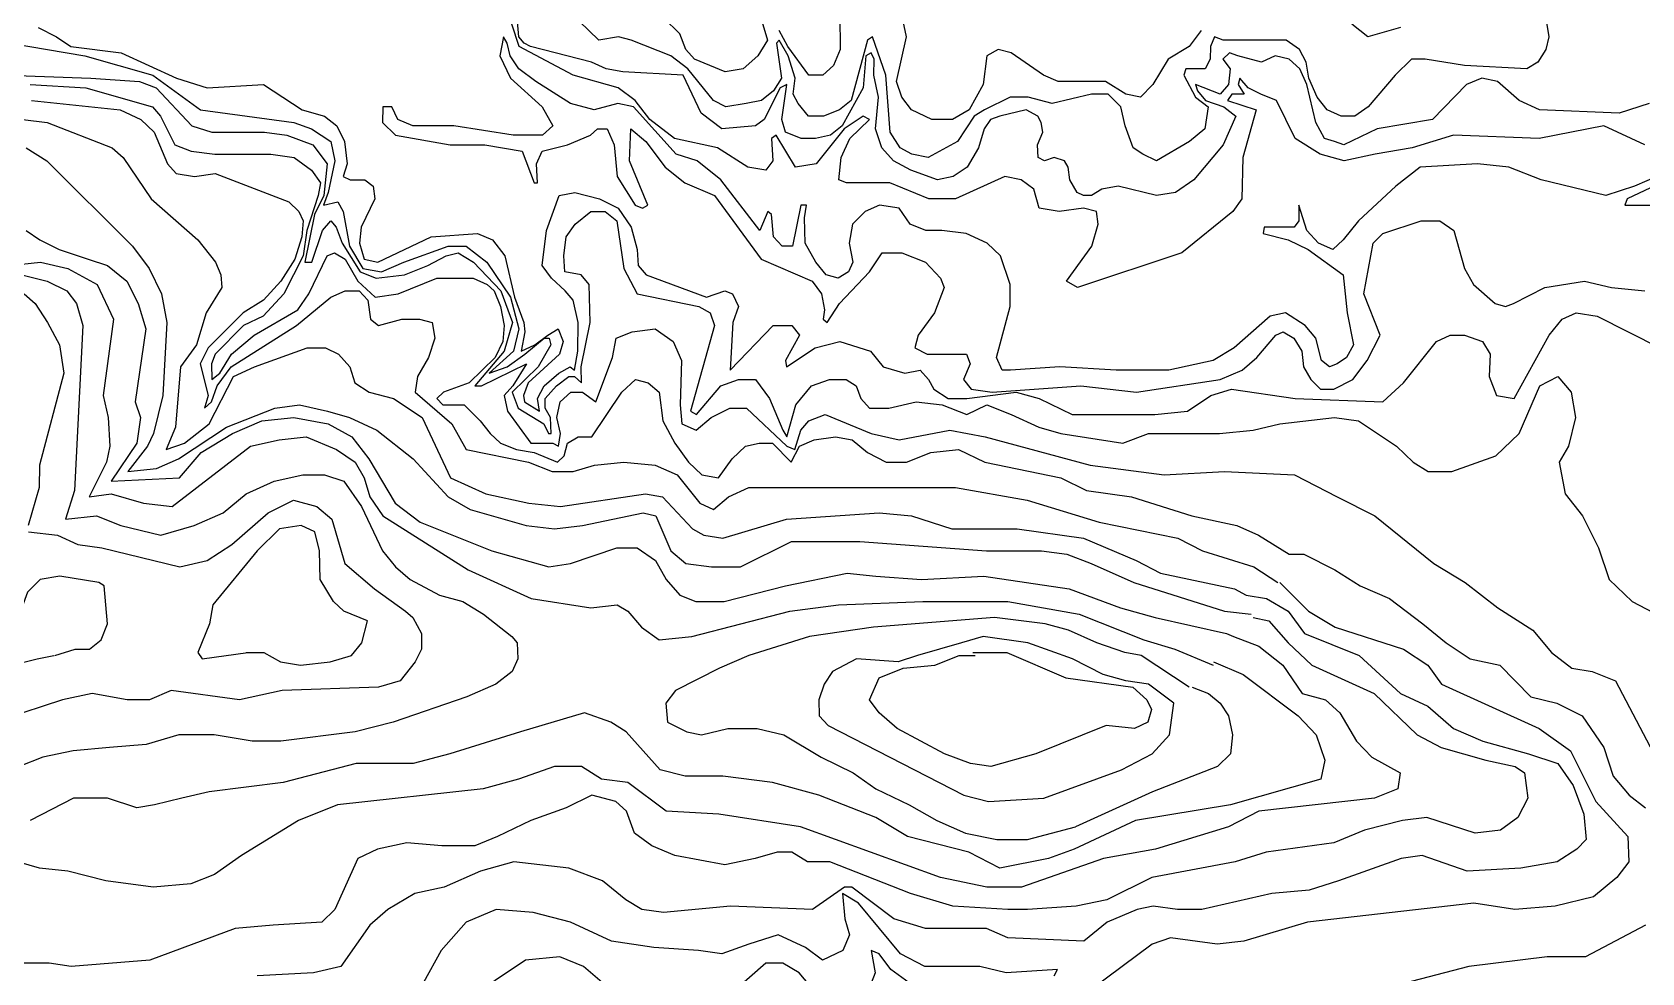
# Model space of a CAD drawing. Extents: x 3000 to 7000, y 3135 to 5000.
# Drawn here: x 4808 to 5315, y 4175 to 4472 of the extents above; entities that cross this region are included whole.
import ezdxf

# ---------------------------------------------------------------- set-up
doc = ezdxf.new("R2010")
doc.units = 0
doc.header["$MEASUREMENT"] = 0
doc.layers.add('TOPO_DIG', color=1, linetype='Continuous')

msp = doc.modelspace()

# ---------------------------------------------------------------- linework, layer by layer
at = {"layer": 'TOPO_DIG', "color": 1, "linetype": 'Continuous'}
for points, elevation in [([(5283.96875, 4483), (5286, 4470), (5285.0625, 4466), (5282.59375, 4462), (5279.125, 4460), (5259.46875, 4461), (5247.09375, 4463), (5242.75, 4463), (5237.65625, 4458), (5229.125, 4448), (5224.9375, 4445), (5220.625, 4445), (5216.125, 4447), (5213, 4451), (5210.4375, 4457), (5209.5625, 4462), (5207.5, 4466), (5203.28125, 4469), (5183.375, 4469), (5180.625, 4470), (5179.4375, 4467), (5179.3125, 4463), (5177.6875, 4460), (5171.59375, 4460), (5170.96875, 4458), (5174.6875, 4451), (5178.71875, 4448), (5177.65625, 4441), (5172.84375, 4437), (5162.34375, 4431), (5158.125, 4433), (5155, 4435), (5152.53125, 4442), (5151.1875, 4448), (5147.15625, 4452), (5141.90625, 4452), (5129.46875, 4449), (5121.96875, 4451), (5116.3125, 4451), (5108.1875, 4447), (5104.96875, 4445), (5099.6875, 4437), (5090.4375, 4432), (5085.25, 4433), (5081.625, 4435), (5078.4375, 4440), (5077.0625, 4458), (5072.875, 4470), (5071.34375, 4469), (5066.125, 4450), (5062.46875, 4447), (5057.5, 4445), (5052.71875, 4445), (5049.46875, 4449), (5047.9375, 4452), (5048.5, 4457), (5046.34375, 4464), (5043.5, 4469), (5042.6875, 4468), (5044.21875, 4457), (5041.6875, 4453), (5037.875, 4450), (5033.0625, 4449), (5026.65625, 4448), (5022.78125, 4450), (5014.65625, 4460), (5009.375, 4464), (4996.84375, 4469), (4992.84375, 4470), (4986.6875, 4469), (4980.4375, 4475)], 22), ([(5316.28125, 4436), (5303.34375, 4442), (5283.03125, 4438), (5255.9375, 4439), (5243, 4435), (5231.3125, 4433), (5221.53125, 4431), (5214, 4433), (5206.125, 4438), (5200.1875, 4450), (5195.25, 4452), (5191.28125, 4454), (5188.6875, 4457), (5188.09375, 4455), (5189.96875, 4452), (5186.15625, 4452), (5184.71875, 4450), (5193.8125, 4447), (5189.59375, 4432), (5189.25, 4419), (5186.5, 4415), (5170.40625, 4402), (5137.5, 4391), (5134, 4393), (5142, 4404), (5144.03125, 4411), (5143.4375, 4415), (5139.375, 4416), (5131.75, 4415), (5125.375, 4416), (5123.71875, 4422), (5119.75, 4425), (5114.5625, 4426), (5099.09375, 4419), (5090.625, 4419), (5078.3125, 4424), (5064.6875, 4424), (5062.3125, 4425), (5063, 4432), (5065.71875, 4438), (5072, 4444), (5069.96875, 4445), (5064, 4441), (5055.1875, 4430), (5048.625, 4429), (5042.5625, 4439), (5041.09375, 4438), (5041.5, 4431), (5039.25, 4428), (5033.5625, 4429), (5024.09375, 4435), (5010.46875, 4438), (5002.6875, 4444), (4998.0625, 4450), (4992.75, 4454), (4978.5625, 4458), (4961.53125, 4467), (4959.21875, 4474)], 18), ([(4810, 4473), (4815.71875, 4470), (4820.25, 4467), (4836.15625, 4465), (4853.5625, 4457), (4863.28125, 4454), (4881.03125, 4455), (4893.1875, 4447), (4900.21875, 4445), (4904.125, 4442), (4906.5, 4437), (4907.3125, 4430), (4906.09375, 4426), (4908.3125, 4425), (4912.90625, 4425), (4915.5625, 4423), (4916.09375, 4419), (4911.75, 4410), (4911.25, 4405), (4912.6875, 4400), (4917.0625, 4399), (4933.8125, 4407), (4948.40625, 4408), (4953.15625, 4406), (4957.03125, 4401), (4960.125, 4388), (4963, 4380), (4963.3125, 4377), (4962.15625, 4371), (4966.4375, 4373), (4970.59375, 4376), (4973.8125, 4378), (4975.375, 4374), (4974.25, 4370), (4964.34375, 4361), (4962.875, 4357), (4963.25, 4355), (4967.9375, 4352), (4967.3125, 4356), (4969.40625, 4360), (4974.09375, 4364), (4977.625, 4366), (4979.03125, 4365), (4980.03125, 4371), (4980.125, 4380), (4978.59375, 4387), (4976.09375, 4390), (4971.75, 4394), (4968.75, 4398), (4970.1875, 4409), (4974.1875, 4420), (4979.0625, 4421), (4986.84375, 4419), (4992.75, 4416), (4996.84375, 4410), (4998.75, 4403), (4999.0625, 4398), (5001.53125, 4395), (5020.5625, 4388), (5026.375, 4390), (5028.75, 4389), (5030.71875, 4385), (5028.90625, 4380), (5028.0625, 4365), (5041.5625, 4379), (5047.4375, 4379), (5049.875, 4376), (5045.5, 4368), (5045.75, 4366), (5054.84375, 4372), (5062.5625, 4374), (5072.25, 4371), (5076.25, 4366), (5083.09375, 4364), (5087.875, 4365), (5090.59375, 4362), (5092.1875, 4359), (5096.75, 4356), (5102.59375, 4356), (5118.1875, 4358), (5125.375, 4356), (5135.78125, 4351), (5161.875, 4351), (5172.125, 4352), (5179.5, 4357), (5186.0625, 4359), (5206.0625, 4356), (5233.71875, 4355), (5240.25, 4361), (5250.59375, 4374), (5254.90625, 4376), (5259.46875, 4376), (5265.09375, 4374)], 18), ([(4800.3125, 4458), (4826.59375, 4457), (4841.9375, 4456), (4847.1875, 4454), (4858.375, 4442), (4864.75, 4440), (4881.28125, 4440), (4888.3125, 4439), (4896.5, 4436), (4901.0625, 4430), (4900, 4420), (4897.03125, 4414), (4893.96875, 4399), (4896.25, 4399), (4899.53125, 4409), (4902.21875, 4412), (4903.875, 4410), (4905.8125, 4405), (4911.5, 4396), (4916.5, 4394), (4925.375, 4395), (4932.78125, 4398), (4938.5625, 4401), (4942.34375, 4402), (4947.15625, 4399), (4955.8125, 4390), (4959.46875, 4380), (4956.8125, 4371), (4947.625, 4360), (4949.71875, 4360), (4963.8125, 4367), (4959.53125, 4360), (4956.8125, 4357), (4957.875, 4352), (4965.25, 4342), (4972.125, 4342), (4973.96875, 4341), (4974.5625, 4345), (4973.46875, 4350), (4974.4375, 4355), (4977.84375, 4358), (4981.5625, 4358), (4985.6875, 4355), (4990.9375, 4369), (4992.125, 4375), (4997.125, 4377), (5004.375, 4378), (5010.0625, 4374), (5012.71875, 4368), (5012.25, 4354), (5012.8125, 4348), (5017.28125, 4346), (5022.09375, 4350), (5027.9375, 4353), (5033.15625, 4353), (5045.9375, 4341), (5048.40625, 4340), (5050.3125, 4346), (5052.875, 4349), (5058, 4351), (5072.4375, 4345), (5081.28125, 4343), (5097.3125, 4346), (5108.375, 4344), (5141.5, 4335), (5164.78125, 4332), (5183.875, 4333), (5205.90625, 4332), (5219.28125, 4325)], 22), ([(4807.90625, 4450), (4835.78125, 4447), (4842.3125, 4444), (4846.5625, 4440), (4850.6875, 4430), (4853.4375, 4427), (4859.28125, 4426), (4865.71875, 4427), (4888.96875, 4418), (4892.125, 4415), (4893.5, 4412), (4893.0625, 4407), (4890.8125, 4400), (4886.4375, 4393), (4881, 4387), (4874.625, 4383), (4863.5625, 4372), (4861.0625, 4367), (4863.5625, 4357), (4862.34375, 4353), (4864.625, 4355), (4866.375, 4360), (4870.8125, 4366), (4891.375, 4379), (4902.15625, 4388), (4906.6875, 4390), (4911.125, 4390), (4913.8125, 4387), (4914.65625, 4381), (4917.1875, 4379), (4924.5625, 4381), (4930.125, 4381), (4934.1875, 4380), (4935, 4375), (4932.9375, 4369), (4929.5625, 4363), (4928.78125, 4358), (4940.3125, 4348), (4944.84375, 4340), (4964.53125, 4336), (4971.96875, 4333), (4978.5625, 4333), (4985.3125, 4335), (4994.5, 4336), (5004.375, 4335), (5011.375, 4332), (5018.46875, 4323), (5022.84375, 4321), (5027.53125, 4325), (5033.96875, 4328), (5099.0625, 4328), (5121.625, 4324), (5144.28125, 4317), (5169.125, 4312), (5176.84375, 4308), (5193.09375, 4303), (5200.625, 4298)], 26), ([(4806.15625, 4435), (4812.65625, 4431), (4839.65625, 4404), (4844.90625, 4397), (4848.84375, 4389), (4850.5, 4380), (4849.25, 4357), (4846.34375, 4345), (4844.46875, 4341), (4838.21875, 4333), (4847.3125, 4334), (4854.1875, 4337), (4869.3125, 4347), (4884.5625, 4353), (4892.3125, 4354), (4901.125, 4352), (4908.125, 4350), (4916.6875, 4346), (4928.125, 4337), (4939.1875, 4325), (4946.0625, 4321), (4963.71875, 4316), (4972.6875, 4315), (4981.5, 4316), (5000.65625, 4320), (5004.625, 4319), (5009.34375, 4308), (5014.09375, 4304), (5022.125, 4303), (5031.25, 4303), (5047.375, 4311), (5068.9375, 4311), (5108.875, 4308), (5126.125, 4308), (5134.15625, 4307), (5141.84375, 4304), (5155.21875, 4298), (5183.8125, 4289), (5192.1875, 4288)], 30), ([(5323.46875, 4425), (5310.6875, 4419), (5309.9375, 4417), (5319.625, 4417)], 14), ([(4800.96875, 4398), (4810.6875, 4399), (4819.375, 4397), (4828.59375, 4392), (4833.6875, 4381), (4830.5, 4357), (4832, 4350), (4832.53125, 4341), (4831.5625, 4336), (4826.03125, 4325), (4833, 4326), (4843.15625, 4323), (4852.1875, 4322), (4876.9375, 4341), (4885.875, 4343), (4894.4375, 4344), (4903.9375, 4340), (4909.875, 4336), (4912.65625, 4331), (4914.5, 4325), (4918.625, 4319), (4945.46875, 4302), (4965.3125, 4293), (4984.15625, 4290), (4992.40625, 4291), (4995.84375, 4289), (5000.0625, 4284), (5005.625, 4280), (5015.96875, 4281), (5046.875, 4289), (5062.15625, 4291), (5088.71875, 4292), (5115.5, 4292), (5138.03125, 4288), (5158.40625, 4280), (5168.125, 4277), (5180.25, 4272)], 34), ([(4805.53125, 4389), (4809, 4386), (4812.9375, 4380), (4816.6875, 4373), (4818.03125, 4364), (4810.375, 4335), (4810.28125, 4328), (4806.84375, 4316)], 38), ([(5265.09375, 4374), (5267.5625, 4370), (5267.25, 4363), (5269.5, 4357), (5275.125, 4356), (5286.125, 4376), (5290.25, 4381), (5294.65625, 4383), (5301.25, 4382), (5320.96875, 4372)], 18), ([(4806.9375, 4314), (4816.03125, 4313), (4822.46875, 4310), (4830.0625, 4309), (4854.65625, 4303), (4863.1875, 4305), (4871, 4310), (4882.40625, 4320), (4890.4375, 4324), (4897.84375, 4322), (4902.53125, 4318), (4906.65625, 4304), (4915.96875, 4296), (4925.6875, 4289), (4928.0625, 4287), (4930.8125, 4282), (4930.75, 4277), (4928.8125, 4273), (4924.0625, 4267), (4917.1875, 4265), (4886.875, 4264), (4873.4375, 4261), (4851.90625, 4264), (4845.0625, 4261), (4838.03125, 4261), (4827.03125, 4263), (4817.625, 4261), (4799.0625, 4255)], 38), ([(5219.28125, 4325), (5231.1875, 4319), (5249.75, 4304), (5259.6875, 4298), (5269.90625, 4290), (5280.96875, 4283), (5286.875, 4276), (5293.25, 4271), (5299.65625, 4270), (5307, 4267), (5321.25, 4240)], 22), ([(5201.21875, 4298), (5210.3125, 4289), (5218.6875, 4284), (5240.25, 4277), (5247.875, 4272), (5252.15625, 4266), (5282.9375, 4252), (5292.8125, 4245), (5300.875, 4229), (5310.9375, 4218), (5311.1875, 4210), (5307.4375, 4205), (5300.0625, 4199), (5288, 4196), (5275.34375, 4195), (5262.34375, 4197), (5209.9375, 4191), (5189.875, 4185), (5181.46875, 4184), (5166.8125, 4186), (5161.0625, 4184), (5142.09375, 4170)], 26), ([(5192.8125, 4287), (5197.8125, 4286), (5203.875, 4279), (5211.375, 4272), (5230.96875, 4263), (5244.5, 4250), (5252.0625, 4246), (5266.1875, 4242), (5275.40625, 4240), (5278.375, 4238), (5279.375, 4230), (5276.3125, 4224), (5270.78125, 4220), (5262.78125, 4219), (5247.625, 4224), (5239.875, 4223), (5227.9375, 4220), (5218.3125, 4216), (5196.9375, 4213), (5187.1875, 4210), (5160.875, 4205), (5146.75, 4198), (5137.09375, 4196), (5121.78125, 4195), (5115.59375, 4195)], 30), ([(5167.8125, 4260), (5159.84375, 4266), (5152.6875, 4267), (5145.625, 4269), (5135.9375, 4274), (5121.8125, 4279), (5107.8125, 4281), (5100.9375, 4279), (5087.09375, 4275), (5081.03125, 4273), (5067.875, 4274), (5060.3125, 4270), (5057.65625, 4266), (5055.9375, 4261), (5056.0625, 4256), (5058.875, 4253), (5101.71875, 4231), (5109.5, 4229), (5126.875, 4230), (5151.375, 4239)], 38), ([(5180.40625, 4273), (5189.71875, 4269), (5207.0625, 4256), (5212.6875, 4250), (5215.4375, 4242), (5214.21875, 4236), (5185.75, 4228), (5155.8125, 4223), (5136.46875, 4214), (5128.375, 4211)], 34), ([(5128.375, 4211), (5113, 4208), (5103.28125, 4213), (5083.90625, 4218), (5074, 4224), (5055.9375, 4231), (5041.375, 4235), (5025.6875, 4237), (5013.90625, 4237), (5005.96875, 4239), (4995.28125, 4251), (4990.46875, 4254), (4982.1875, 4257), (4961.96875, 4251), (4939.75, 4244), (4928.125, 4241), (4910.21875, 4241), (4887.1875, 4235), (4863.875, 4232), (4855.25, 4230), (4846.59375, 4228), (4841.0625, 4227), (4831.84375, 4230), (4821.0625, 4230), (4807.5, 4223)], 34), ([(5151.375, 4239), (5161.0625, 4244), (5166.46875, 4250), (5167.8125, 4260)], 38), ([(5115.59375, 4195), (5098.1875, 4196), (5084.875, 4200), (5059.5, 4210), (5052.4375, 4210), (5047.4375, 4213), (5042.875, 4213), (5035.875, 4211), (5026.40625, 4209), (5010.5625, 4212), (5003.34375, 4215), (4997.9375, 4219), (4995.34375, 4226), (4992.0625, 4229), (4984.4375, 4231), (4976.375, 4227), (4965.1875, 4223), (4954.6875, 4218), (4947.5625, 4215), (4937.1875, 4215), (4926.125, 4216), (4916.9375, 4214), (4910.6875, 4211), (4903.4375, 4195), (4899.34375, 4191), (4884.03125, 4190), (4872.0625, 4189), (4845.125, 4179), (4820.40625, 4177), (4813.4375, 4178), (4803.34375, 4178)], 30), ([(5100, 4177), (5089.375, 4177), (5081.75, 4181), (5068.5, 4197), (5063.4375, 4200), (5064.1875, 4192), (5065.6875, 4187), (5063.59375, 4182), (5057.1875, 4179), (5051.75, 4183), (5043.1875, 4187), (5033.9375, 4184), (5025.46875, 4181), (5018.0625, 4182), (5004.03125, 4183), (4990.625, 4185), (4977.6875, 4191), (4965.9375, 4194), (4954.34375, 4195), (4944.875, 4191), (4937, 4182), (4931.375, 4172)], 26), ([(5130.125, 4174), (5131.1875, 4176), (5114.96875, 4175), (5106.75, 4177), (5100, 4177)], 26)]:
    msp.add_lwpolyline(points, dxfattribs=dict(at, elevation=elevation))
at = {"layer": 'TOPO_DIG', "color": 3, "linetype": 'Continuous'}
for points, elevation in [([(5355.28125, 4481), (5354.46875, 4474), (5360.625, 4452), (5367.40625, 4436), (5368.4375, 4427), (5366.0625, 4418), (5361.9375, 4415), (5351.09375, 4416), (5345.5625, 4420), (5330.625, 4428), (5324.6875, 4428), (5313.03125, 4423), (5304, 4420)], 16), ([(5317.6875, 4449), (5308.15625, 4446), (5283.125, 4447), (5276.71875, 4450), (5269.8125, 4456), (5264.9375, 4457), (5260.125, 4455), (5249.375, 4444), (5231.96875, 4441), (5221.40625, 4436), (5218.4375, 4437), (5215.3125, 4438), (5212.5625, 4443), (5209.75, 4455), (5207.53125, 4460), (5204.1875, 4463), (5199.78125, 4464), (5195.5, 4462), (5188, 4464), (5185.375, 4465), (5183.3125, 4463), (5185.5625, 4460), (5185.0625, 4455), (5182.5, 4452), (5174.6875, 4455), (5175.28125, 4453), (5177.84375, 4450), (5183.59375, 4448), (5187.34375, 4445), (5183.4375, 4436), (5174.15625, 4425), (5168.40625, 4421), (5162.375, 4420), (5150.28125, 4423), (5145.125, 4422), (5141.9375, 4420), (5139.375, 4420), (5137.375, 4421), (5135.09375, 4425), (5134.5625, 4429), (5133.375, 4431), (5130.125, 4432), (5127.125, 4431), (5125.0625, 4432), (5124.90625, 4436), (5126.53125, 4440), (5126.0625, 4443), (5125.03125, 4445), (5121.34375, 4447), (5113.0625, 4445), (5110.03125, 4444), (5108.0625, 4441), (5106.3125, 4435), (5102.75, 4429), (5098.34375, 4426), (5093.34375, 4425), (5084.9375, 4428), (5079.5, 4431), (5075.875, 4435), (5073.8125, 4441), (5074.8125, 4451), (5073.34375, 4458), (5073.4375, 4463), (5072.4375, 4465), (5070.8125, 4464), (5070, 4454), (5063.375, 4442), (5059.625, 4439), (5054.9375, 4438), (5050.4375, 4438), (5045.5, 4440), (5044.34375, 4444), (5045.90625, 4455), (5043.75, 4454), (5038.75, 4444), (5036, 4442), (5025.46875, 4441), (5018.90625, 4446), (5013.28125, 4458), (4994.1875, 4459), (4989, 4460), (4984.3125, 4462), (4965.125, 4467), (4963.09375, 4468), (4961.5, 4470), (4960.90625, 4476)], 20), ([(5037.65625, 4476), (5039.84375, 4469), (5036.75, 4464), (5032.1875, 4460), (5026.4375, 4459), (5016.8125, 4463), (5014.125, 4466), (5012.15625, 4471), (5007.0625, 4476)], 24), ([(5062.59375, 4477), (5062.6875, 4466), (5060.625, 4461), (5057.25, 4458), (5052.875, 4458), (5046.1875, 4467), (5043.46875, 4472)], 24), ([(5176.4375, 4472), (5172.71875, 4467), (5166.09375, 4463), (5161.21875, 4455), (5157.375, 4451), (5152.75, 4452), (5146.375, 4456), (5139.3125, 4456), (5131.375, 4456), (5126.75, 4458), (5116.625, 4465), (5112.5, 4466), (5108.9375, 4464), (5107.75, 4455), (5103.34375, 4447), (5098.09375, 4444), (5091.59375, 4444), (5085.1875, 4447), (5082.1875, 4451), (5080.5, 4456), (5083.59375, 4470), (5082.5625, 4475)], 24), ([(5239.25, 4473), (5229, 4470), (5223.90625, 4474)], 24), ([(4795.53125, 4469), (4824.65625, 4464), (4846.0625, 4458), (4861.15625, 4447), (4890.5625, 4443), (4896.09375, 4441), (4902.1875, 4437), (4903.46875, 4431), (4901.40625, 4421), (4899.9375, 4417), (4904.4375, 4418), (4906.125, 4415), (4908.125, 4404), (4912.3125, 4397), (4918.125, 4396), (4925.15625, 4399), (4939.15625, 4404), (4944.84375, 4404), (4951.3125, 4399), (4958.78125, 4388), (4961.4375, 4378), (4959.78125, 4371), (4952.09375, 4364), (4957.75, 4366), (4963.34375, 4370), (4969.4375, 4375), (4970.96875, 4375), (4971.5625, 4373), (4967.5625, 4366), (4959.34375, 4358), (4961.1875, 4353), (4969.3125, 4348), (4970.78125, 4345), (4971.6875, 4345), (4971.375, 4350), (4969.78125, 4353), (4969.75, 4356), (4973.3125, 4360), (4977.25, 4363), (4979.03125, 4363), (4981.15625, 4361), (4981.125, 4366), (4983.875, 4380), (4983.625, 4392), (4981.125, 4395), (4975.9375, 4396), (4975.59375, 4401), (4976.3125, 4407), (4979.1875, 4411), (4984.09375, 4415), (4988.625, 4415), (4992.3125, 4412), (4994.5625, 4397), (4998.75, 4389), (5018.125, 4385), (5021.71875, 4383), (5023.15625, 4379), (5015.5625, 4352), (5017.4375, 4351), (5025.125, 4360), (5030.6875, 4362), (5036.03125, 4362), (5040.4375, 4356), (5044.625, 4346), (5045.875, 4344), (5048.75, 4354), (5053.625, 4360), (5059.375, 4362), (5064.5625, 4362), (5067.75, 4360), (5069.1875, 4356), (5071.96875, 4353), (5078.03125, 4353), (5086.6875, 4355), (5094.875, 4354), (5102.625, 4351), (5108.9375, 4354), (5116.625, 4351), (5125.34375, 4347), (5132.25, 4345), (5151.8125, 4342), (5159.84375, 4345), (5170.59375, 4345), (5182.25, 4345), (5192.875, 4346), (5201.28125, 4348), (5218.53125, 4350), (5226.0625, 4349), (5238.03125, 4341)], 20), ([(5304, 4420), (5283.5625, 4425), (5273.375, 4429), (5263.53125, 4430), (5245.4375, 4429), (5237.8125, 4423), (5226, 4412), (5221.25, 4406), (5217.9375, 4403), (5213.4375, 4405), (5209.75, 4409), (5207.28125, 4417), (5207.25, 4412), (5205.8125, 4410), (5196.375, 4410), (5196.03125, 4408), (5203.90625, 4406), (5210.1875, 4403), (5221.1875, 4395), (5222.46875, 4383), (5224.46875, 4373), (5222.3125, 4369), (5219.375, 4367), (5216.9375, 4366), (5214.34375, 4368), (5212.5625, 4375), (5209.28125, 4379), (5203.09375, 4383), (5198.25, 4382), (5186.84375, 4372), (5180.25, 4368), (5166.3125, 4365), (5149.65625, 4365), (5131.9375, 4366), (5116.375, 4365), (5113.75, 4365), (5112, 4369), (5116.28125, 4385), (5116.28125, 4392), (5113.21875, 4401), (5109, 4405), (5102.40625, 4408), (5094.71875, 4409), (5089.75, 4409), (5084.8125, 4411), (5081.25, 4416), (5075.0625, 4417), (5070.5625, 4415), (5066.59375, 4411), (5065.5, 4405), (5066.6875, 4399), (5065.3125, 4396), (5062.125, 4394), (5058.34375, 4395), (5055.0625, 4399), (5051.6875, 4405), (5051.4375, 4413), (5052.125, 4417), (5050.34375, 4417), (5047.71875, 4404), (5044.4375, 4404), (5041.71875, 4407), (5041.03125, 4414), (5039.9375, 4415), (5037.4375, 4409), (5025.0625, 4425), (5017.625, 4431), (5011.03125, 4433), (4997.625, 4448), (4992.625, 4449), (4985.1875, 4447), (4977.78125, 4449), (4966.78125, 4456), (4961.5, 4460), (4958.71875, 4464), (4957.75, 4468), (4956.59375, 4470), (4955.4375, 4464), (4958.84375, 4457), (4968.8125, 4448), (4972.15625, 4442), (4968.875, 4439), (4959.6875, 4439), (4940.9375, 4442), (4928.09375, 4442), (4923.3125, 4444), (4921.375, 4448), (4918.59375, 4448), (4918.53125, 4443), (4922.5625, 4439), (4939.78125, 4436), (4950.71875, 4436), (4962.53125, 4434), (4966.28125, 4424), (4967.34375, 4424), (4967.03125, 4430), (4968.75, 4434), (4976.75, 4436), (4984, 4439), (4986.1875, 4441), (4989.25, 4441), (4991.5, 4436), (4992.4375, 4426), (4998.0625, 4417), (5000.40625, 4416), (5002.0625, 4417), (4996.3125, 4431), (4996.71875, 4441), (5001.4375, 4437), (5007.5625, 4429), (5013.75, 4424), (5023.0625, 4420), (5037.78125, 4400), (5053.9375, 4393), (5056.84375, 4389), (5057.8125, 4384), (5057.3125, 4381), (5058.65625, 4380), (5062.53125, 4386), (5071.9375, 4396), (5075.9375, 4402), (5082.09375, 4402), (5089.5625, 4399), (5094.3125, 4394), (5095.4375, 4391), (5092.40625, 4383), (5087.25, 4376), (5086.28125, 4372), (5090.09375, 4370), (5102.46875, 4370), (5103.625, 4367), (5101.625, 4362), (5104, 4359), (5110.59375, 4358), (5138.59375, 4360), (5156.125, 4358), (5182.40625, 4362), (5189.34375, 4365), (5193.96875, 4369), (5200, 4376), (5202.3125, 4377), (5205.71875, 4375), (5208.15625, 4371), (5208.75, 4366), (5211, 4362), (5214.0625, 4359), (5218.25, 4359), (5224.3125, 4362), (5228.78125, 4368), (5232.875, 4376), (5227.75, 4389), (5230.65625, 4405), (5233.6875, 4408), (5245.8125, 4412), (5251.6875, 4412), (5256.125, 4409), (5259.5, 4397), (5262.25, 4392), (5269.125, 4386), (5272.375, 4385), (5274.875, 4386)], 16), ([(4807.40625, 4455), (4825, 4454), (4846, 4448), (4848.53125, 4445), (4853.09375, 4436), (4858.1875, 4434), (4865.6875, 4433), (4883.25, 4433), (4890.65625, 4432), (4896.0625, 4428), (4899, 4424), (4898.25, 4420), (4894.65625, 4409), (4893.53125, 4401), (4887.40625, 4389), (4880.90625, 4382), (4874.71875, 4379), (4865.75, 4370), (4864.625, 4367), (4864.75, 4362), (4867.1875, 4364), (4870.875, 4370), (4878.0625, 4376), (4891.84375, 4384), (4895.28125, 4389), (4901.03125, 4401), (4903.3125, 4402), (4906.75, 4400), (4910.75, 4393), (4916.1875, 4388), (4923.4375, 4389), (4935.625, 4394), (4941.25, 4394), (4947.0625, 4394), (4951.5, 4392), (4953.625, 4390), (4955.625, 4385), (4956.84375, 4379), (4956.375, 4374), (4953.9375, 4369), (4945.8125, 4361), (4937.71875, 4358), (4935.625, 4356), (4937.53125, 4354), (4944.21875, 4354), (4949.25, 4349), (4952.4375, 4345), (4955.71875, 4342), (4960.75, 4340), (4966.25, 4339), (4973.65625, 4336), (4975.75, 4338), (4976.78125, 4342), (4980.1875, 4344), (4984.40625, 4344), (4993.9375, 4358), (4998.25, 4362), (5002.1875, 4361), (5005.6875, 4358), (5006.875, 4349), (5010.5625, 4342), (5014.90625, 4336), (5019.125, 4332), (5024.34375, 4331), (5028.65625, 4337), (5032.875, 4341), (5037.15625, 4342), (5041.40625, 4342), (5047.25, 4336), (5049.875, 4341), (5054.5, 4343), (5061.28125, 4344), (5066.5, 4343), (5071.34375, 4339), (5077.1875, 4336), (5083.59375, 4336), (5091.3125, 4339), (5100, 4340), (5108.34375, 4336), (5132.21875, 4331), (5140.34375, 4327), (5154.5, 4325), (5173.5625, 4319), (5187.71875, 4316), (5194.53125, 4313), (5204.21875, 4307), (5208.84375, 4307)], 24), ([(4805.1875, 4444), (4812.84375, 4443), (4833.25, 4435), (4836.8125, 4432), (4845.625, 4419), (4860.25, 4406), (4865.8125, 4399), (4867.53125, 4395), (4867.8125, 4391), (4862.96875, 4383), (4859.875, 4373), (4854.875, 4366), (4853.25, 4347), (4850.3125, 4340), (4856.125, 4342), (4863.8125, 4348), (4871.5, 4363), (4878.1875, 4366), (4894.75, 4372), (4900.5, 4372), (4904.65625, 4370), (4908.1875, 4366), (4909.71875, 4361), (4914.28125, 4358), (4921.9375, 4356), (4930.9375, 4350), (4939.9375, 4331), (4951.0625, 4326), (4964.5625, 4323), (4974.625, 4322), (5001.3125, 4326), (5006.71875, 4325), (5016.125, 4315), (5019.75, 4313), (5025.6875, 4312), (5045.84375, 4318), (5075, 4320), (5085.21875, 4319), (5097.875, 4315), (5108.21875, 4315), (5118.53125, 4315), (5139.34375, 4312), (5156, 4305), (5163.625, 4301), (5186.96875, 4296), (5190.6875, 4294), (5197.0625, 4293)], 28), ([(4806.1875, 4409), (4810.5, 4406), (4816.5625, 4403), (4825.78125, 4400), (4831.875, 4398), (4837.875, 4393), (4841.5, 4386), (4843.875, 4378), (4840.5625, 4355), (4842.1875, 4350), (4841.0625, 4342), (4832.9375, 4330), (4854.53125, 4331), (4861.3125, 4339), (4871.25, 4345), (4880.46875, 4349), (4890.53125, 4350), (4901.40625, 4348), (4908.78125, 4344), (4914.15625, 4337), (4922.4375, 4323), (4930.34375, 4317), (4952.90625, 4308), (4970.875, 4303), (4977.6875, 4304), (4992.375, 4309), (4998.75, 4309), (5004.5, 4305), (5007.875, 4299), (5012.1875, 4294), (5017.25, 4292), (5026.1875, 4292), (5045.5, 4297), (5064.9375, 4301), (5073.90625, 4300), (5088.3125, 4299), (5107.9375, 4300), (5134.84375, 4296), (5151.0625, 4290), (5161.9375, 4287), (5184.5, 4282), (5186.625, 4281)], 32), ([(4804.78125, 4395), (4812.8125, 4393), (4819.0625, 4390), (4822.03125, 4386), (4824, 4379), (4821.4375, 4327), (4818.5625, 4318), (4828.40625, 4319), (4836.03125, 4316), (4848.65625, 4313), (4859.125, 4316), (4868.25, 4320), (4875.53125, 4326), (4884.375, 4330), (4893.375, 4332), (4900.1875, 4332), (4906.25, 4330), (4911.84375, 4322), (4918.5, 4308), (4922.625, 4303), (4927.1875, 4299), (4936.40625, 4294), (4943.8125, 4292), (4950.3125, 4288), (4959.25, 4281), (4960.90625, 4279), (4961.125, 4274), (4959.375, 4270), (4954.21875, 4266), (4945.09375, 4262), (4921.84375, 4254), (4909.84375, 4251), (4886.4375, 4248), (4877.4375, 4248), (4865.46875, 4250), (4854.28125, 4250), (4844, 4247), (4832.5, 4246), (4821.03125, 4245), (4811.40625, 4243), (4803.9375, 4240)], 36), ([(5274.875, 4386), (5284.71875, 4391), (5297.28125, 4393), (5305.8125, 4391), (5316.28125, 4390)], 16), ([(5238.03125, 4341), (5243.25, 4336), (5248.03125, 4333), (5255.5, 4333), (5269.28125, 4338), (5276.6875, 4345), (5283.1875, 4360), (5288.90625, 4363), (5293.03125, 4358), (5294.40625, 4350), (5292.25, 4341), (5289.3125, 4336), (5291.125, 4326), (5296.59375, 4319), (5301.65625, 4309), (5305.0625, 4299), (5312.3125, 4292), (5327.75, 4284)], 20), ([(4875.5, 4276), (4881.125, 4276), (4886.3125, 4273), (4892.6875, 4272), (4901.96875, 4273), (4908.6875, 4275), (4912, 4279), (4913.75, 4286), (4906.34375, 4289), (4903.03125, 4292), (4898.84375, 4299), (4898.625, 4308), (4897.125, 4314), (4892.875, 4316), (4886.03125, 4315), (4879.03125, 4308), (4864.96875, 4291), (4863.9375, 4285), (4860.3125, 4276), (4861.6875, 4274), (4876.0625, 4276)], 40), ([(5208.84375, 4307), (5218.59375, 4302), (5226.59375, 4297), (5235.84375, 4293), (5246.28125, 4285), (5253.65625, 4279), (5261.25, 4274), (5270.59375, 4272), (5280.375, 4262), (5288.5625, 4260), (5296.5, 4256), (5303.375, 4246), (5306.3125, 4237), (5311.375, 4231), (5316.53125, 4227)], 24), ([(4815.21875, 4275), (4821.6875, 4277), (4826.15625, 4277), (4829.875, 4280), (4831.875, 4285), (4830.8125, 4297), (4829.09375, 4298), (4816.78125, 4300), (4810.5625, 4299), (4806.65625, 4295), (4802.625, 4284), (4799.09375, 4277), (4798.78125, 4274), (4801.71875, 4272), (4809.625, 4274), (4814.875, 4275)], 40), ([(5197.0625, 4293), (5203.90625, 4289), (5209, 4282), (5226.25, 4275), (5239.3125, 4263), (5247.875, 4259), (5255.9375, 4252), (5265.21875, 4248), (5279.625, 4244), (5288.90625, 4241), (5293.71875, 4234), (5297.0625, 4225), (5297.84375, 4217), (5294.875, 4214), (5288.6875, 4210), (5277.15625, 4208), (5260.3125, 4207), (5246.09375, 4212), (5239.5, 4211), (5219.75, 4204), (5210.46875, 4201), (5198.75, 4200), (5176.6875, 4195), (5169.0625, 4195), (5161.34375, 4196), (5156.25, 4195), (5146.84375, 4191), (5139.46875, 4185), (5115.53125, 4186), (5108.8125, 4189)], 28), ([(5172.6875, 4265), (5157.59375, 4275), (5152.375, 4276), (5143.5625, 4279), (5134.625, 4283), (5127.34375, 4285), (5111.3125, 4287), (5073.25, 4284), (5053.09375, 4281), (5033.875, 4275), (5024.65625, 4271), (5010.8125, 4264), (5007.78125, 4260), (5008.3125, 4254), (5014.34375, 4251), (5019, 4250), (5027.3125, 4252), (5036.53125, 4252), (5044.9375, 4250), (5056.75, 4243), (5066.84375, 4238), (5073.90625, 4233), (5084.4375, 4228), (5093.21875, 4223), (5102.21875, 4219), (5112.03125, 4217), (5121.75, 4217), (5136.875, 4221)], 36), ([(5104.5625, 4276), (5115.1875, 4276), (5133.78125, 4268), (5154.96875, 4265), (5159.34375, 4261), (5160.78125, 4258), (5159.6875, 4254), (5155.5, 4252), (5146.5, 4253), (5124.375, 4244), (5110.21875, 4240), (5103.75, 4241), (5095.5625, 4244), (5080.6875, 4252), (5075, 4257), (5071.9375, 4261), (5074.96875, 4268), (5082.5625, 4271), (5092.53125, 4272), (5100.1875, 4275), (5105.21875, 4275)], 40), ([(5186.625, 4281), (5194.6875, 4278), (5202.1875, 4272), (5208.3125, 4263), (5215.6875, 4261), (5220.15625, 4257), (5225.46875, 4248), (5230.25, 4243), (5239.21875, 4238), (5238.4375, 4233), (5231.125, 4230), (5194.6875, 4226), (5185.0625, 4221), (5162.125, 4214), (5145.6875, 4211), (5119.8125, 4202)], 32), ([(5173.625, 4265), (5178.75, 4263), (5182.46875, 4260), (5185.03125, 4256), (5186.3125, 4250), (5185.75, 4244), (5181.625, 4240), (5161.15625, 4232), (5136.875, 4221)], 36), ([(5119.8125, 4202), (5108.90625, 4202), (5094.28125, 4205), (5050.21875, 4221), (5024.46875, 4225), (5007.84375, 4226), (4995.78125, 4235), (4987.5, 4236), (4981.15625, 4240), (4972.65625, 4240), (4961.34375, 4236), (4950.1875, 4233), (4904.3125, 4228), (4892.0625, 4223), (4874.09375, 4212), (4865.5625, 4206), (4858.125, 4203), (4846.25, 4202), (4831.3125, 4204), (4819.375, 4207), (4810.375, 4208), (4799.9375, 4211)], 32), ([(5108.8125, 4189), (5089.625, 4189), (5079.625, 4192), (5066.375, 4202), (5064.125, 4202), (5054, 4195), (5028.15625, 4196), (5007.03125, 4194), (5000.15625, 4195), (4995.125, 4198), (4987.84375, 4204), (4977.1875, 4208), (4959.875, 4210), (4949.375, 4207), (4937.90625, 4202), (4928.71875, 4200), (4920.125, 4195), (4914.5, 4190), (4905.40625, 4177), (4896.71875, 4175), (4878.9375, 4174)], 28), ([(5316.5, 4190), (5297.59375, 4180), (5285.46875, 4180), (5260.8125, 4177), (5237.84375, 4171)], 24), ([(4987.6875, 4172), (4981.875, 4177), (4974.375, 4180), (4963.5, 4179), (4944.09375, 4166)], 24), ([(5085.65625, 4171), (5078.65625, 4176), (5075.03125, 4181), (5072.46875, 4182), (5073.71875, 4175), (5071, 4168)], 24), ([(5054.8125, 4169), (5049.8125, 4175), (5044.6875, 4178), (5039.28125, 4178), (5028.96875, 4169)], 24)]:
    msp.add_lwpolyline(points, dxfattribs=dict(at, elevation=elevation))

doc.saveas('drawing.dxf')
